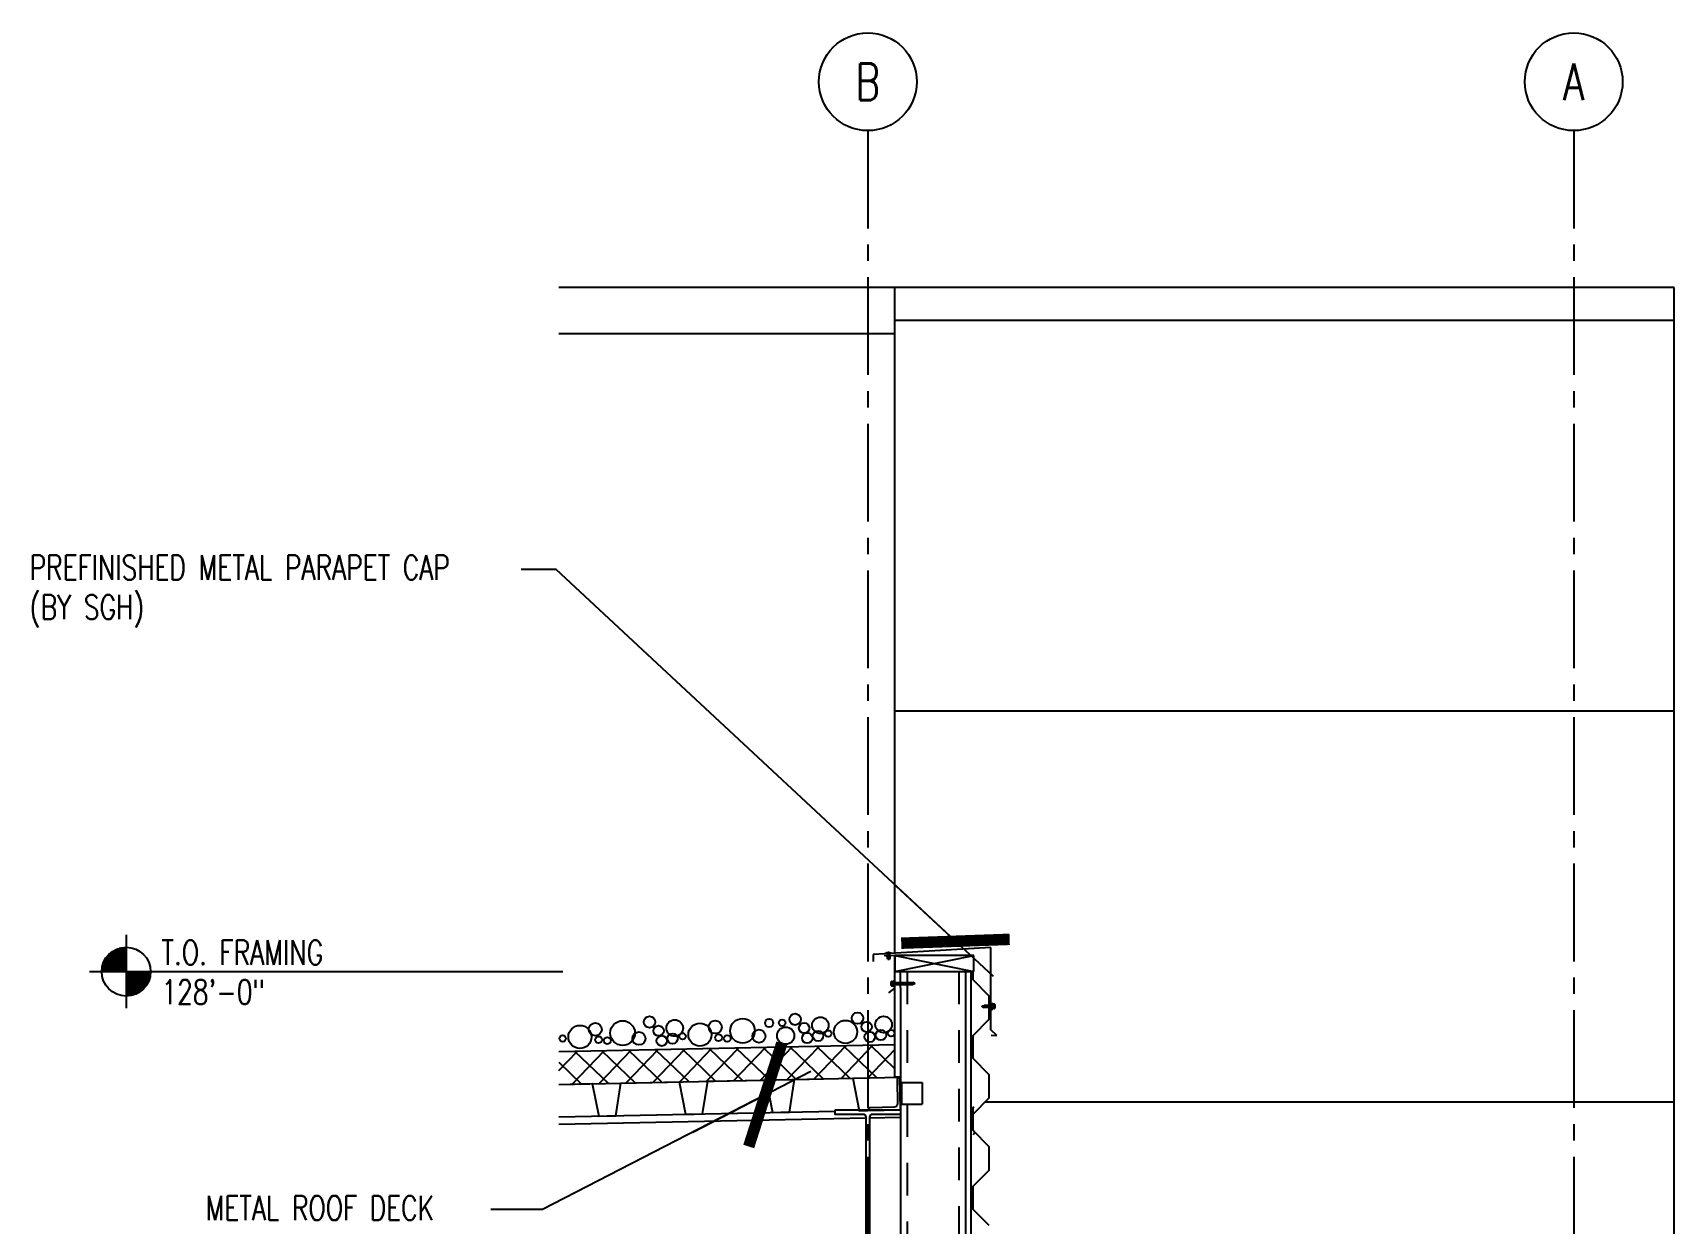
# Model space of a CAD drawing. Header units: inches. Extents: x 0 to 10293, y 0 to 4182.
# Drawn here: x 2837.9 to 2989.1, y 3637.4 to 3747 of the extents above; entities that cross this region are included whole.
import ezdxf
from ezdxf.enums import TextEntityAlignment as Align

# ---------------------------------------------------------------- set-up
doc = ezdxf.new("R2010")
doc.units = ezdxf.units.IN
doc.header["$LTSCALE"] = 48
doc.header["$MEASUREMENT"] = 0
for name, pattern in [('CENTER2', [1.125, 0.75, -0.125, 0.125, -0.125]), ('HIDDEN2', [0.1875, 0.125, -0.0625]), ('HIDDEN3', [0.1125, 0.0625, -0.05])]:
    doc.linetypes.add(name, pattern=pattern)
doc.layers.add('FASTENER', color=1, linetype='Continuous')
doc.styles.add('NOTATION', font='romans.shx', dxfattribs={"width": 0.75})
doc.styles.add('SIMPLEX', font='SIMPLEX.SHX')
doc.dimstyles.new('AVANT$7', dxfattribs={"dimscale": 96, "dimtxt": 0.09375, "dimasz": 0.078125, "dimexe": 0.0625, "dimexo": 0.046875, "dimgap": 0.03125, "dimtad": 0, "dimdec": 3, "dimrnd": 0.125, "dimzin": 15, "dimdsep": 46, "dimlunit": 4, "dimtxsty": 'NOTATION', "dimblk1": 'AVATICK', "dimblk2": 'AVATICK', "dimsah": 1, "dimcen": 0.0625, "dimdle": 0.09375, "dimclrd": 256, "dimclre": 256, "dimclrt": 11, "dimaunit": 1, "dimadec": 0, "dimazin": 0, "dimtfac": 1.5, "dimtdec": 3, "dimtix": 1, "dimtmove": 1, "dimatfit": 3, "dimldrblk": 'AVATICK', "dimfxl": 0, "dimtvp": 1.25, "dimfrac": 2, "dimtolj": 1, "dimtzin": 15, "dimarcsym": 0})

# ---------------------------------------------------------------- blocks, each defined once
blk = doc.blocks.new('BTR-2')
at = {"layer": 'FASTENER'}
for p, q in [((-0.22, 0.03), (0.22, 0.03)), ((-0.19, 0), (0.19, 0)), ((-0.1, 0), (-0.1, -0.25)), ((-0.13, -0.25), (-0.03, -0.25)), ((-0.1, -0.33), (-0.1, -0.38)), ((-0.1, -0.4), (-0.1, -0.46)), ((-0.1, -0.43), (0.1, -0.43)), ((-0.1, -0.46), (-0.07, -0.57)), ((-0.1, -0.46), (0.1, -0.46)), ((-0.07, -0.57), (0.07, -0.57)), ((-0.02, -0.07), (0.02, -0.07)), ((-0.02, -0.07), (-0.02, -0.24)), ((-0.02, -0.34), (-0.02, -0.35)), ((-0.02, -0.35), (0.02, -0.35)), ((0.02, -0.07), (0.02, -0.24)), ((0.02, -0.34), (0.02, -0.35)), ((0.13, -0.25), (0.03, -0.25)), ((0.07, -0.57), (0.1, -0.46)), ((0.1, 0), (0.1, -0.25)), ((0.1, -0.33), (0.1, -0.38)), ((0.1, -0.4), (0.1, -0.46))]:
    blk.add_line(p, q, dxfattribs=at)
for centre, radius, start, end in [((0, -0.38), 0.466, 61.6234, 118.3766), ((-0.19, 0.03), 0.032, 180, 270), ((0.19, 0.03), 0.032, 270, 0), ((-0.13, -0.29), 0.0401, 90, 270), ((-0.13, -0.29), 0.0081, 90, 270), ((-0.09, -0.35), 0.0781, 71.776, 124.6303), ((-0.09, -0.23), 0.0781, 235.3697, 288.224), ((-0.11, -0.23), 0.101, 258.4635, 287.9648), ((-0.1, -0.39), 0.008, 270, 90), ((-0.06, -0.45), 0.125, 75.026, 98.4535), ((-0.06, -0.23), 0.0438, 259.8594, 341.1575), ((-0.06, -0.35), 0.0438, 18.8425, 100.1406), ((-0.03, -0.23), 0.0162, 270, 360), ((-0.03, -0.35), 0.0162, 0, 90), ((0.03, -0.23), 0.0162, 180, 270), ((0.06, -0.23), 0.0438, 198.8425, 280.1406), ((0.06, -0.35), 0.0438, 79.8594, 161.1575), ((0.03, -0.35), 0.0162, 90, 180), ((0.06, -0.45), 0.125, 81.5465, 104.974), ((0.09, -0.35), 0.0781, 55.3697, 108.224), ((0.09, -0.23), 0.0781, 251.776, 304.6303), ((0.11, -0.23), 0.101, 252.0352, 281.5365), ((0.1, -0.39), 0.008, 90, 270), ((0.13, -0.29), 0.0401, 270, 90), ((0.13, -0.29), 0.0081, 270, 90)]:
    blk.add_arc(centre, radius, start, end, dxfattribs=at)
blk = doc.blocks.new('AVATICK')
blk.add_line((-1, 0), (0.631, 0))
at = {"const_width": 0.141}
blk.add_lwpolyline([(0.471, 0.471), (-0.471, -0.471)], dxfattribs=at)

msp = doc.modelspace()

# ---------------------------------------------------------------- hatches: boundary and pattern name
h = msp.add_hatch()
h.set_pattern_fill('ANSI37', color=256, scale=14, angle=1.19, style=0)
h.set_pattern_definition([(46.19, (-978.8491, 802.8216), (-1.262869, 1.211471), []), (136.19, (-978.8491, 802.8216), (-1.211471, -1.262869), [])])
h.paths.add_polyline_path([(2886.34813, 3653.20294), (2886.34813, 3650.20229), (2917.30125, 3650.85165), (2917.30125, 3653.84591)])

# ---------------------------------------------------------------- linework, layer by layer
at = {"linetype": 'CENTER2', "ltscale": 0.25}
for p, q in [((2914.80125, 3738.02573), (2914.80125, 3266.47958)), ((2979.80125, 3738.02573), (2979.80125, 3266.47958))]:
    msp.add_line(p, q, dxfattribs=at)
for p, q in [((2989.05125, 3723.5662), (2886.34813, 3723.5662)), ((2917.30125, 3662.276), (2917.30125, 3723.5662)), ((2989.05125, 3504.56982), (2989.05125, 3723.5662)), ((2917.30125, 3720.58582), (2989.05125, 3720.58582)), ((2886.34813, 3719.34196), (2917.30125, 3719.34196)), ((2917.30125, 3684.58582), (2989.05125, 3684.58582)), ((2846.51166, 3663.95924), (2846.51166, 3657.20384)), ((2844.83327, 3662.08274), (2846.51166, 3662.08274)), ((2844.92217, 3662.17656), (2846.51166, 3662.17656)), ((2845.02224, 3662.27039), (2846.51166, 3662.27039)), ((2845.13592, 3662.36421), (2846.51166, 3662.36421)), ((2845.26693, 3662.45804), (2846.51166, 3662.45804)), ((2845.42152, 3662.55186), (2846.51166, 3662.55186)), ((2845.61173, 3662.64569), (2846.51166, 3662.64569)), ((2845.86843, 3662.73951), (2846.51166, 3662.73951)), ((2926.1416, 3662.81265), (2915.30125, 3662.15459)), ((2915.30125, 3662.15459), (2915.30125, 3661.52381)), ((2917.30125, 3662.08154), (2916.30125, 3662.02084)), ((2917.30125, 3659.06254), (2917.30125, 3662.08154)), ((2917.30125, 3662.08154), (2924.55125, 3660.58154)), ((2917.30125, 3660.58154), (2924.55125, 3662.08154)), ((2917.30125, 3662.08154), (2917.30125, 3660.58154)), ((2924.55125, 3662.08154), (2917.30125, 3662.08154)), ((2924.55125, 3660.58154), (2924.55125, 3662.08154)), ((2926.1416, 3655.22901), (2926.1416, 3662.81265)), ((2843.13396, 3660.58154), (2849.88936, 3660.58154)), ((2844.26182, 3660.67536), (2846.51166, 3660.67536)), ((2844.2677, 3660.76919), (2846.51166, 3660.76919)), ((2844.27753, 3660.86301), (2846.51166, 3660.86301)), ((2844.29136, 3660.95684), (2846.51166, 3660.95684)), ((2844.30927, 3661.05066), (2846.51166, 3661.05066)), ((2844.33137, 3661.14449), (2846.51166, 3661.14449)), ((2844.35777, 3661.23831), (2846.51166, 3661.23831)), ((2844.38865, 3661.33214), (2846.51166, 3661.33214)), ((2844.42419, 3661.42596), (2846.51166, 3661.42596)), ((2844.46464, 3661.51979), (2846.51166, 3661.51979)), ((2844.51031, 3661.61361), (2846.51166, 3661.61361)), ((2844.56155, 3661.70744), (2846.51166, 3661.70744)), ((2844.61882, 3661.80126), (2846.51166, 3661.80126)), ((2844.68268, 3661.89509), (2846.51166, 3661.89509)), ((2844.75385, 3661.98891), (2846.51166, 3661.98891)), ((2846.51166, 3660.58154), (2848.76346, 3660.58154)), ((2846.51166, 3660.58154), (2848.76346, 3660.58154)), ((2849.88936, 3660.58154), (2886.70429, 3660.58154)), ((2917.30125, 3650.86214), (2917.30125, 3660.58154)), ((2917.30125, 3660.58154), (2924.55125, 3660.58154)), ((2924.30125, 3660.58154), (2924.30125, 3579.79129)), ((2848.76151, 3660.48771), (2846.51166, 3660.48771)), ((2848.75563, 3660.39389), (2846.51166, 3660.39389)), ((2848.7458, 3660.30006), (2846.51166, 3660.30006)), ((2848.73197, 3660.20624), (2846.51166, 3660.20624)), ((2848.71405, 3660.11241), (2846.51166, 3660.11241)), ((2848.69196, 3660.01859), (2846.51166, 3660.01859)), ((2848.66556, 3659.92476), (2846.51166, 3659.92476)), ((2848.63468, 3659.83094), (2846.51166, 3659.83094)), ((2848.59914, 3659.73711), (2846.51166, 3659.73711)), ((2848.55868, 3659.64329), (2846.51166, 3659.64329)), ((2848.51302, 3659.54946), (2846.51166, 3659.54946)), ((2848.46178, 3659.45564), (2846.51166, 3659.45564)), ((2848.40451, 3659.36181), (2846.51166, 3659.36181)), ((2848.34065, 3659.26799), (2846.51166, 3659.26799)), ((2848.26947, 3659.17416), (2846.51166, 3659.17416)), ((2848.19006, 3659.08034), (2846.51166, 3659.08034)), ((2916.72341, 3658.61857), (2917.30125, 3659.06254)), ((2917.80125, 3659.08154), (2917.80125, 3581.34316)), ((2923.80125, 3659.08154), (2923.80125, 3581.34316)), ((2848.10116, 3658.98651), (2846.51166, 3658.98651)), ((2848.00109, 3658.89269), (2846.51166, 3658.89269)), ((2847.88741, 3658.79886), (2846.51166, 3658.79886)), ((2847.75639, 3658.70504), (2846.51166, 3658.70504)), ((2847.60181, 3658.61121), (2846.51166, 3658.61121)), ((2847.4116, 3658.51739), (2846.51166, 3658.51739)), ((2847.1549, 3658.42356), (2846.51166, 3658.42356)), ((2926.67193, 3654.69868), (2926.1416, 3655.22901)), ((2926.17383, 3654.74226), (2926.67193, 3654.69868)), ((2917.30125, 3653.84591), (2886.34813, 3653.20294)), ((2886.34813, 3650.20229), (2917.80125, 3650.86214)), ((2917.80125, 3650.86214), (2917.30125, 3650.86214)), ((2917.80125, 3648.36117), (2917.80125, 3650.36117)), ((2917.80125, 3650.36117), (2917.80125, 3650.36117)), ((2917.80125, 3650.36117), (2919.80125, 3650.36117)), ((2917.92625, 3648.48617), (2917.92625, 3650.23617)), ((2919.80125, 3650.36117), (2919.80125, 3648.36117)), ((2925.61539, 3648.58582), (2989.05125, 3648.58582)), ((2886.34813, 3647.20165), (2911.80125, 3647.73037)), ((2886.34813, 3646.5215), (2914.65125, 3647.10942)), ((2914.95125, 3647.11566), (2917.80125, 3647.17486)), ((2917.80125, 3648.36117), (2917.80125, 3648.36117)), ((2917.80125, 3648.36117), (2919.80125, 3648.36117))]:
    msp.add_line(p, q)
at = {"linetype": 'HIDDEN3'}
for p, q in [((2918.42625, 3660.58154), (2918.42625, 3650.36117)), ((2923.17625, 3660.58154), (2923.17625, 3579.84316)), ((2918.42625, 3648.36117), (2918.42625, 3579.84316))]:
    msp.add_line(p, q, dxfattribs=at)
at = {"linetype": 'HIDDEN2'}
for p, q in [((2916.94341, 3659.32426), (2916.94341, 3659.63101)), ((2916.97164, 3659.68213), (2917.13341, 3659.68213)), ((2916.97164, 3659.57988), (2917.13341, 3659.57988)), ((2916.97164, 3659.37538), (2917.13341, 3659.37538)), ((2916.97164, 3659.27313), (2917.13341, 3659.27313)), ((2917.13341, 3659.68213), (2917.13341, 3659.27313)), ((2917.20191, 3659.77298), (2917.18147, 3659.77298)), ((2917.21809, 3659.75379), (2917.20191, 3659.75379)), ((2917.21809, 3659.20148), (2917.20191, 3659.20148)), ((2917.21809, 3659.20148), (2917.21809, 3659.75379)), ((2917.21809, 3659.57016), (2918.93588, 3659.57016)), ((2917.21809, 3659.38516), (2918.93589, 3659.38516)), ((2919.12347, 3659.49241), (2918.93588, 3659.57016)), ((2919.12347, 3659.46285), (2918.93589, 3659.38516)), ((2926.22321, 3657.65965), (2926.2394, 3657.65965)), ((2926.22321, 3657.65965), (2926.22321, 3657.10734)), ((2926.2394, 3657.67877), (2926.25984, 3657.67877)), ((2926.2394, 3657.67877), (2926.2394, 3657.08815)), ((2926.25984, 3657.67877), (2926.25984, 3657.08815)), ((2926.46967, 3657.58799), (2926.3079, 3657.58799)), ((2926.3079, 3657.17899), (2926.3079, 3657.58799)), ((2926.4979, 3657.53687), (2926.4979, 3657.23012)), ((2925.31784, 3657.39827), (2925.50542, 3657.47596)), ((2925.31784, 3657.36871), (2925.50543, 3657.29096)), ((2926.22321, 3657.47596), (2925.50542, 3657.47596)), ((2926.22321, 3657.29096), (2925.50543, 3657.29096)), ((2926.22321, 3657.10734), (2926.2394, 3657.10734)), ((2926.2394, 3657.08815), (2926.25984, 3657.08815)), ((2926.46967, 3657.48574), (2926.3079, 3657.48574)), ((2926.46967, 3657.28124), (2926.3079, 3657.28124)), ((2926.46967, 3657.17899), (2926.3079, 3657.17899))]:
    msp.add_line(p, q, dxfattribs=at)
at = {"linetype": 'Continuous'}
for p, q in [((2917.18147, 3659.18235), (2917.18147, 3659.77298)), ((2917.20191, 3659.18235), (2917.18147, 3659.18235)), ((2917.20191, 3659.18235), (2917.20191, 3659.77298))]:
    msp.add_line(p, q, dxfattribs=at)
for points in [[(2917.80125, 3659.08154), (2917.80125, 3660.58154), (2923.80125, 3660.58154), (2923.80125, 3659.08154)], [(2924.48875, 3645.58418), (2924.66553, 3645.76096), (2924.48875, 3645.93774), (2924.48875, 3647.45918), (2925.98875, 3648.95918), (2925.98875, 3650.02168), (2925.98875, 3651.08418), (2924.48875, 3652.58418), (2924.48875, 3654.70918), (2925.98875, 3656.20918), (2925.98875, 3657.27168), (2925.98875, 3658.33418), (2924.48875, 3659.83418), (2924.48875, 3660.58154)], [(2925.98875, 3637.18774), (2924.48875, 3638.68774), (2924.48875, 3640.81274), (2925.98875, 3642.31274), (2925.98875, 3643.37524), (2925.98875, 3644.43774), (2924.48875, 3645.93774), (2924.48875, 3648.06274), (2924.57714, 3648.15112)]]:
    msp.add_lwpolyline(points)
at = {"flags": 128}
for points in [[(2886.34813, 3650.20229), (2889.43191, 3650.26635), (2890.02308, 3647.27798), (2890.80643, 3647.29426)], [(2890.80643, 3647.29426), (2891.58978, 3647.31053), (2892.05634, 3650.32087), (2897.43018, 3650.4325), (2898.02135, 3647.44413), (2898.8047, 3647.4604)], [(2898.8047, 3647.4604), (2899.58805, 3647.47667), (2900.05462, 3650.48701), (2905.42846, 3650.59864), (2906.01963, 3647.61027), (2906.80298, 3647.62654)], [(2906.80298, 3647.62654), (2907.58633, 3647.64282), (2908.05289, 3650.65315), (2913.42673, 3650.76478), (2914.0179, 3647.77641), (2914.80125, 3647.79269)]]:
    msp.add_lwpolyline(points, dxfattribs=at)
at = {"linetype": 'Continuous'}
msp.add_lwpolyline([(2917.73895, 3650.85436), (2917.73895, 3650.85436, 0.414213562), (2917.49419, 3650.59922), (2917.53962, 3648.41219, -0.414213562), (2917.23368, 3648.09327), (2915.04665, 3648.04784, 0.414213562), (2914.8019, 3647.7927), (2917.80125, 3647.855), (2917.73895, 3650.85436)], format="xyb", close=True, dxfattribs=at)
at = {"linetype": 'Continuous', "flags": 128}
msp.add_lwpolyline([(2911.80125, 3647.86081), (2917.80125, 3647.86081), (2917.80125, 3647.43581), (2915.21375, 3647.43581, 0.414213562), (2914.95125, 3647.17331), (2914.95125, 3630.84831, 0.414213562), (2915.21375, 3630.58581), (2917.80125, 3630.58581), (2917.80125, 3630.16081), (2911.80125, 3630.16081), (2911.80125, 3630.58581), (2914.38875, 3630.58581, 0.414213562), (2914.65125, 3630.84831), (2914.65125, 3647.17331, 0.414213562), (2914.38875, 3647.43581), (2911.80125, 3647.43581), (2911.80125, 3647.86081)], format="xyb", close=True, dxfattribs=at)
at = {"linetype": 'Continuous'}
for centre in [(2914.80125, 3742.52933), (2979.80125, 3742.52933)]:
    msp.add_circle(centre, 4.5036, dxfattribs=at)
for centre, radius in [((2846.51166, 3660.58154), 2.2518), ((2892.22074, 3654.92213, -25.76799), 1.13697), ((2894.69873, 3655.93916, -25.76799), 0.52804), ((2897.02459, 3655.38564, -25.76799), 0.7612), ((2900.74684, 3655.47328, -25.76799), 0.59713), ((2903.26814, 3655.12963, -25.76799), 1.13697), ((2905.71947, 3655.84758, -25.76799), 0.37334), ((2906.9141, 3655.87002, -25.76799), 0.29853), ((2908.10311, 3656.19093, -25.76799), 0.52804), ((2910.42897, 3655.63742, -25.76799), 0.7612), ((2912.74523, 3655.02678, -25.76799), 1.06116), ((2913.85034, 3656.29888, -25.76799), 0.52804), ((2916.25226, 3655.70785, -25.76799), 0.7612), ((2890.81469, 3654.22386, -25.76799), 0.30776), ((2893.72382, 3654.42779, -25.76799), 0.60184), ((2895.53548, 3655.13372, -25.76799), 0.478), ((2895.82254, 3654.20744, -25.76799), 0.47803), ((2896.81881, 3654.41126, -25.76799), 0.47803), ((2897.75098, 3654.62424, -25.76799), 0.29853), ((2899.34084, 3654.77501, -25.76799), 1.06116), ((2901.06371, 3654.50875, -25.76799), 0.31675), ((2901.86209, 3654.43136, -25.76799), 0.30776), ((2904.77122, 3654.63529, -25.76799), 0.60184), ((2907.23517, 3654.68157, -25.76799), 0.79364), ((2908.93986, 3655.38549, -25.76799), 0.478), ((2909.22693, 3654.45922, -25.76799), 0.47803), ((2910.2232, 3654.66304, -25.76799), 0.47803), ((2911.15537, 3654.87602, -25.76799), 0.29853), ((2914.68709, 3655.49344, -25.76799), 0.478), ((2914.97415, 3654.56717, -25.76799), 0.47803), ((2916.00812, 3654.74237, -25.76799), 0.47803), ((2916.94798, 3654.91833, -25.76799), 0.29853)]:
    msp.add_circle(centre, radius)
at = {"color": 11}
for centre, radius in [((2886.70358, 3654.41674, -25.76799), 0.29853), ((2888.29344, 3654.5675, -25.76799), 1.06116), ((2889.69944, 3655.26578, -25.76799), 0.59713), ((2890.01631, 3654.30124, -25.76799), 0.31675)]:
    msp.add_circle(centre, radius, dxfattribs=at)
at = {"linetype": 'HIDDEN2'}
for centre, radius, start, end in [((2917.00381, 3659.63101), 0.0604, 122.1802017, 237.8197983), ((2917.14267, 3659.47763), 0.19927, 149.1274087, 210.8725913), ((2917.00381, 3659.32426), 0.0604, 122.1802017, 237.8197983), ((2919.11738, 3659.47765), 0.016, 292.5, 67.5), ((2925.37662, 3657.38346), 0.93128, 341.5121699, 18.4878301), ((2926.4375, 3657.53687), 0.0604, 302.1802017, 57.8197983), ((2925.32393, 3657.38348), 0.016, 112.5, 247.5), ((2926.29863, 3657.38349), 0.19927, 329.1274087, 30.8725913), ((2926.4375, 3657.23012), 0.0604, 302.1802017, 57.8197983)]:
    msp.add_arc(centre, radius, start, end, dxfattribs=at)
for centre, radius, start, end in [((2918.06469, 3659.47766), 0.93128, 161.5121699, 198.4878301), ((2917.80125, 3650.23617), 0.125, 0, 90), ((2917.80125, 3648.48617), 0.125, 270, 0)]:
    msp.add_arc(centre, radius, start, end)

# ---------------------------------------------------------------- block references
at = {"linetype": 'HIDDEN2', "xscale": -1, "rotation": 2.6142400743489}
msp.add_blockref('BTR-2', (2916.6984, 3662.27327), dxfattribs=at)

# ---------------------------------------------------------------- texts
at = {"linetype": 'Continuous', "style": 'SIMPLEX', "width": 0.75}
for s, p in [('B', (2914.80125, 3742.52933)), ('A', (2979.80125, 3742.52933))]:
    msp.add_text(s, height=3.3777, dxfattribs=at).set_placement(p, align=Align.MIDDLE)
at = {"style": 'NOTATION', "width": 0.75}
for s, p in [('PREFINISHED METAL PARAPET CAP', (2837.62494, 3696.66698)), ('(BY SGH)', (2837.62494, 3693.02412)), ('T.O. FRAMING', (2849.75307, 3661.21876)), ('128\'-0"', (2849.75307, 3657.5759)), ('METAL ROOF DECK', (2853.82431, 3637.68603))]:
    msp.add_text(s, height=2.25, dxfattribs=at).set_placement(p)

# ---------------------------------------------------------------- leaders
for points in [[(2922.87, 3663.37701), (2886.11435, 3697.59947), (2882.87344, 3697.59947)], [(2905.35901, 3649.23491), (2884.85845, 3638.6866), (2880.07407, 3638.6866)]]:
    msp.add_leader(points, dimstyle='AVANT$7')

doc.saveas('drawing.dxf')
